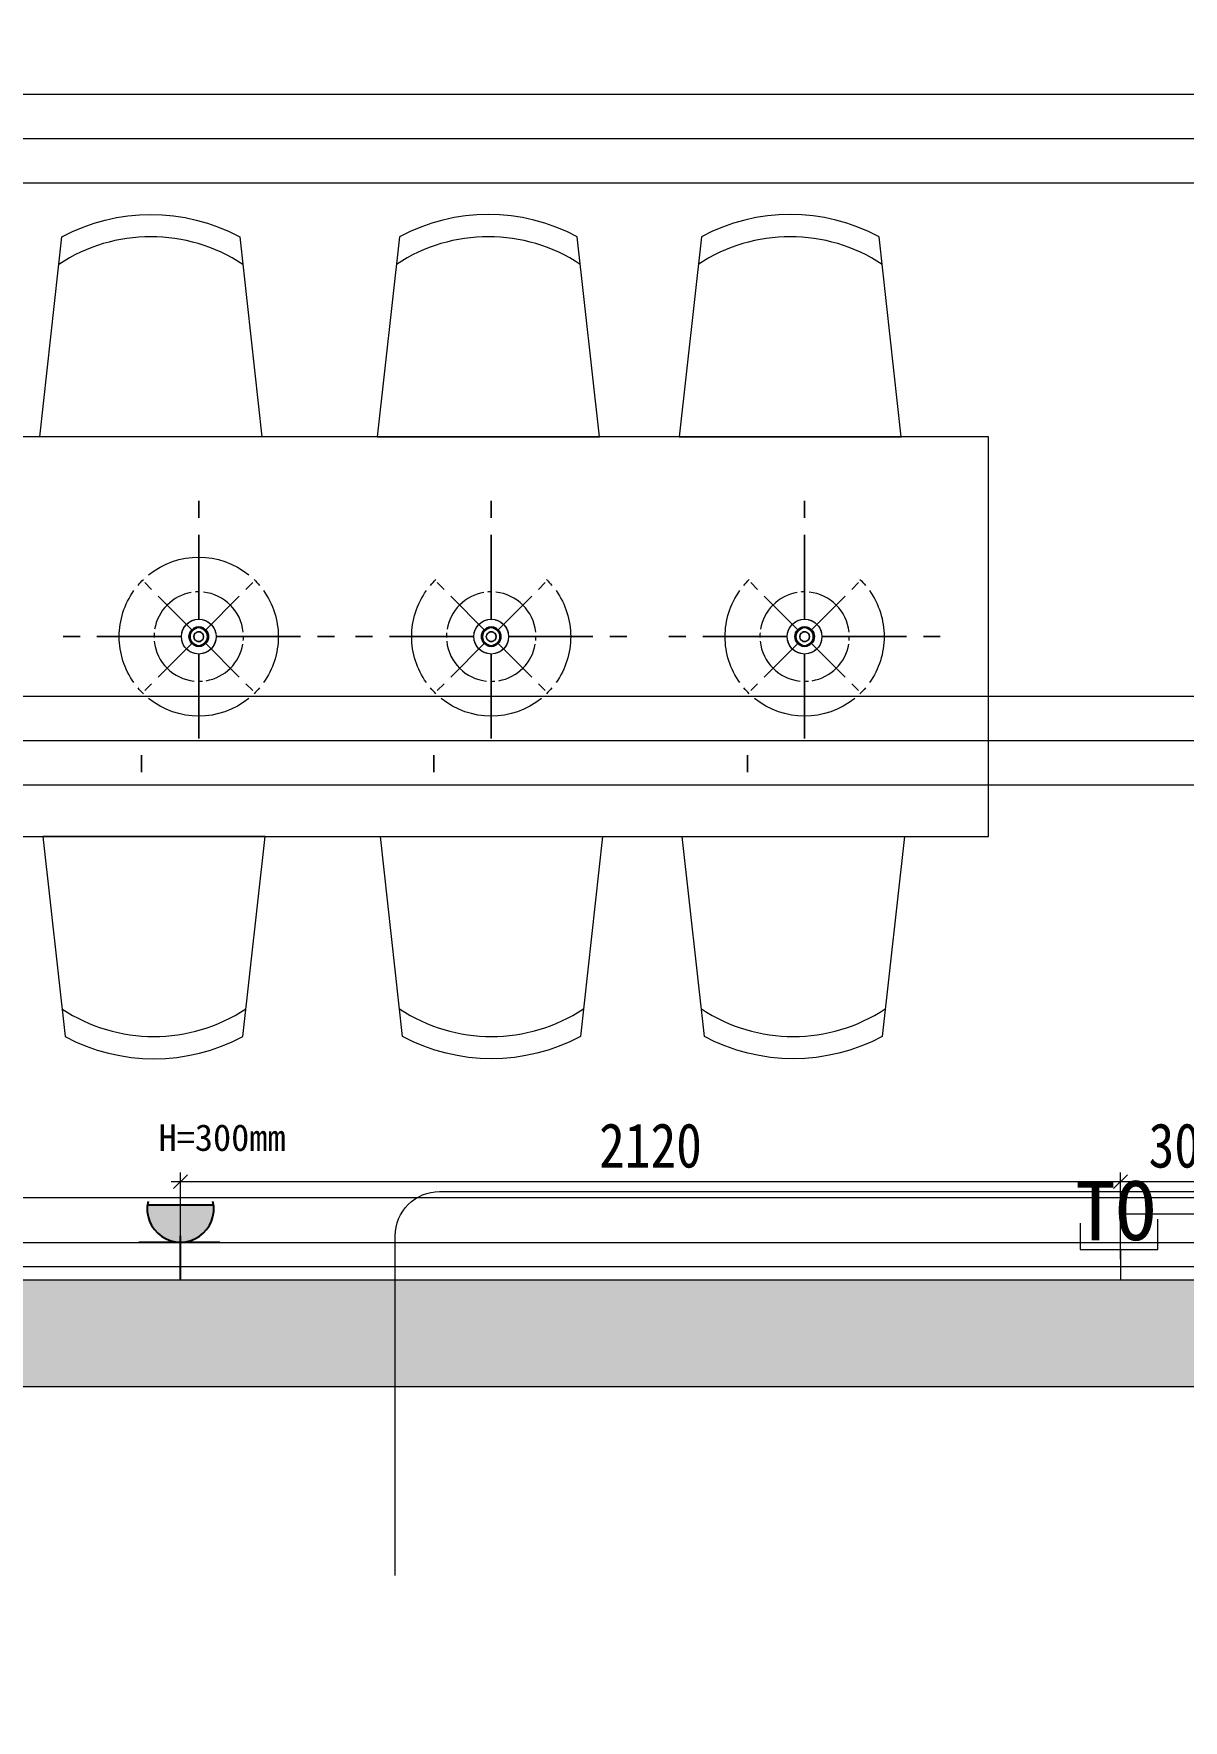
# Model space of a CAD drawing. Header units: millimetres. Extents: x -41640 to 3079702, y -5257903 to 68462.
# Drawn here: x 54077 to 56664, y 9339 to 13134 of the extents above; entities that cross this region are included whole.
import ezdxf

# ---------------------------------------------------------------- set-up
doc = ezdxf.new("R2010")
doc.units = ezdxf.units.MM
doc.header["$LTSCALE"] = 10
doc.linetypes.add('CONTINOUS', pattern=[0])
doc.layers.get('0').update_dxf_attribs({"color": 255})
doc.layers.get('Defpoints').update_dxf_attribs({"color": 255})
for name, color, linetype, lineweight in [('1弱电插座布线图', 6, 'Continuous', 30), ('1弱电插座布置图', 6, 'Continuous', 30), ('1强弱电插座尺寸', 5, 'Continuous', 0), ('1强电插座布线图', 1, 'Continuous', 30), ('1强电插座布置图', 1, 'Continuous', 30), ('1给水平面布置图', 4, 'Continuous', 13), ('E__电路__弱电插座', 6, 'Continuous', 5), ('浅线', 251, 'CONTINOUS', 0)]:
    doc.layers.add(name, color=color, linetype=linetype, lineweight=lineweight)
doc.layers.add('2323', color=4, linetype='Continuous')
doc.layers.add('LAYER2', color=8, linetype='Continuous')
doc.styles.get("Standard").update_dxf_attribs({"font": ''})
doc.styles.add('夏建东', font='', dxfattribs={"width": 0.85})
doc.styles.add('宋', font='')
doc.styles.get('Standard').set_extended_font_data('SimSun')
doc.styles.get('夏建东').set_extended_font_data('SimSun')
doc.styles.get('宋').set_extended_font_data('FangSong_GB2312')
doc.dimstyles.new('g', dxfattribs={"dimtxt": 100, "dimasz": 31, "dimexe": 21, "dimexo": 30, "dimgap": 31, "dimtad": 1, "dimtih": 1, "dimtoh": 1, "dimdec": 0, "dimrnd": 10, "dimdsep": 46, "dimtxsty": '夏建东', "dimblk": 'OBLIQUE', "dimcen": 2.5, "dimdle": 21, "dimclrd": 5, "dimclre": 5, "dimclrt": 5, "dimadec": 0, "dimazin": 0, "dimtfac": 1, "dimtdec": 0, "dimtmove": 2, "dimatfit": 3, "dimldrblk": 'DOT', "dimfxl": 300, "dimlwd": -1, "dimlwe": -1, "dimarcsym": 1})

# ---------------------------------------------------------------- blocks, each defined once
blk = doc.blocks.new('_Oblique')
at = {"color": 0, "linetype": 'ByBlock', "lineweight": -2}
blk.add_line((-0.5, -0.5), (0.5, 0.5), dxfattribs=at)
blk = doc.blocks.new('*D926')
at = {"layer": '1强弱电插座尺寸', "color": 5, "ltscale": 0.01}
for p, q in [((54407.6, 10412.3), (54407.6, 10571.9)), ((56522.6, 10428.2), (56522.6, 10571.9)), ((56543.6, 10550.9), (54386.6, 10550.9))]:
    blk.add_line(p, q, dxfattribs=at)
at = {"layer": 'Defpoints', "color": 0, "linetype": 'ByBlock', "lineweight": 30, "ltscale": 0.01}
for p in [(54407.6, 10550.9), (54407.6, 10382.3), (56522.6, 10398.2)]:
    blk.add_point(p, dxfattribs=at)
at = {"layer": '1强弱电插座尺寸', "color": 5, "linetype": 'ByBlock', "ltscale": 0.01, "xscale": 31, "yscale": 31, "zscale": 31, "rotation": 180}
blk.add_blockref('_Oblique', (54407.6, 10550.9), dxfattribs=at)
at = {"layer": '1强弱电插座尺寸', "color": 5, "linetype": 'ByBlock', "ltscale": 0.01, "xscale": 31, "yscale": 31, "zscale": 31}
blk.add_blockref('_Oblique', (56522.6, 10550.9), dxfattribs=at)
at = {"layer": '1强弱电插座尺寸', "color": 5, "linetype": 'ByBlock', "lineweight": 13, "ltscale": 0.01, "insert": (55465.1, 10631.9), "char_height": 100, "attachment_point": 5, "style": '夏建东'}
blk.add_mtext('2120', dxfattribs=at)
blk = doc.blocks.new('_Dot')
at = {"color": 0, "linetype": 'ByBlock', "lineweight": -2}
blk.add_line((-0.5, 0), (-1, 0), dxfattribs=at)
at = {"color": 0, "linetype": 'ByBlock', "const_width": 0.5}
blk.add_lwpolyline([(-0.25, 0, 1), (0.25, 0, 1)], format="xyb", close=True, dxfattribs=at)
blk = doc.blocks.new('*D929')
at = {"layer": '1强弱电插座尺寸', "color": 5, "ltscale": 0.01}
for p, q in [((56522.6, 10376.9), (56522.6, 10571.9)), ((56822.6, 10465.9), (56822.6, 10571.9)), ((56843.6, 10550.9), (56501.6, 10550.9))]:
    blk.add_line(p, q, dxfattribs=at)
at = {"layer": 'Defpoints', "color": 0, "linetype": 'ByBlock', "lineweight": 30, "ltscale": 0.01}
for p in [(56522.6, 10550.9), (56822.6, 10435.9), (56522.6, 10346.9)]:
    blk.add_point(p, dxfattribs=at)
at = {"layer": '1强弱电插座尺寸', "color": 5, "linetype": 'ByBlock', "ltscale": 0.01, "xscale": 31, "yscale": 31, "zscale": 31, "rotation": 180}
blk.add_blockref('_Oblique', (56522.6, 10550.9), dxfattribs=at)
at = {"layer": '1强弱电插座尺寸', "color": 5, "linetype": 'ByBlock', "ltscale": 0.01, "xscale": 31, "yscale": 31, "zscale": 31}
blk.add_blockref('_Oblique', (56822.6, 10550.9), dxfattribs=at)
at = {"layer": '1强弱电插座尺寸', "color": 5, "linetype": 'ByBlock', "lineweight": 13, "ltscale": 0.01, "insert": (56672.6, 10631.9), "char_height": 100, "attachment_point": 5, "style": '夏建东'}
blk.add_mtext('300', dxfattribs=at)
blk = doc.blocks.new('网线')
at = {"layer": 'E__电路__弱电插座', "color": 6, "lineweight": 9}
for p, q in [((1018450.3, 135110.6), (1018450.3, 135218.7)), ((1018175.4, 135204.4), (1018175.4, 135110.6)), ((1018175.4, 135110.6), (1018450.3, 135110.6)), ((1018318.1, 135110.8), (1018318.1, 135002.8))]:
    blk.add_line(p, q, dxfattribs=at)
at = {"layer": 'E__电路__弱电插座', "color": 6, "ltscale": 20, "insert": (1018158.2, 135353.9), "char_height": 210, "width": 159.166, "attachment_point": 1, "style": '宋'}
blk.add_mtext('{\\fSimSun|b0|i0|c134|p2;TO}', dxfattribs=at)
blk = doc.blocks.new('强电插座')
at = {"lineweight": 0}
h = blk.add_hatch(color=12, dxfattribs=at)
h.set_gradient(color1=(216, 3, 3), color2=(230, 5, 5), tint=1, name='CYLINDER')
h.paths.add_polyline_path([(88497.8, 75989.2, 1.129445), (88497.8, 75909.4)])
at = {"layer": '2323', "color": 1}
for p, q in [((88452.6, 75999.6), (88452.6, 75902)), ((88497.8, 75989.2), (88497.8, 75909.4)), ((88407.2, 75949.3), (88460.4, 75949.3))]:
    blk.add_line(p, q, dxfattribs=at)
blk.add_arc((88492.9, 75949.3), 40.2, 77.2553, 282.7447, dxfattribs=at)
at = {"layer": 'LAYER2', "color": 1, "ltscale": 20}
blk.add_line((88456.4, 75966.1), (88456.4, 75966.1), dxfattribs=at)

msp = doc.modelspace()

# ---------------------------------------------------------------- hatches: boundary and pattern name
at = {"layer": '浅线', "ltscale": 0.5}
h = msp.add_hatch(dxfattribs=at)
h.set_pattern_fill('ANSI31', color=256, scale=10, angle=135)
h.set_pattern_definition([(180, (-413964.42, -221526.447), (-5e-15, -31.75), [])])
h.paths.add_polyline_path([(52137.6, 13009.8), (52347.6, 13009.8), (52347.6, 12319.8), (52137.6, 12319.8)])
h.paths.add_polyline_path([(59837.7, 13774.8), (59957.7, 13774.8), (59957.6, 13874.8), (59837.6, 13874.8)])
edge = h.paths.add_edge_path()
edge.add_line((52397.6, 7529.8), (52347.6, 7529.8))
edge.add_line((52347.6, 7529.8), (52347.6, 10679.8))
edge.add_line((52347.6, 10679.8), (52227.6, 10679.8))
edge.add_line((52227.6, 10679.8), (52227.6, 10329.8))
h.paths.add_polyline_path([(59837.7, 13774.8), (59957.7, 13774.8), (59957.6, 13874.8), (59837.6, 13874.8)])
h = msp.add_hatch(color=256, dxfattribs=at)
h.dxf.hatch_style = 1
h.paths.add_polyline_path([(53807.6, 8313.9), (53934.9, 8313.9), (53934.9, 8313.9), (53807.6, 8313.9), (53807.6, 7731.5), (53807.6, 7529.8), (53637.6, 7529.8), (53637.6, 7289.8), (54047.6, 7289.8), (54047.6, 10089.8), (57672.6, 10089.8), (57672.6, 12089.8), (57672.6, 12384.8), (57672.6, 12454.8), (57672.6, 12734.8), (57422.6, 12734.8), (57422.6, 10359.8), (57422.6, 10329.8), (53837.6, 10329.8), (53807.6, 10329.8), (53807.6, 10129.8), (53807.6, 9661.7), (53968.3, 9661.7), (53968.3, 9299.8), (53807.6, 9299.8)])

# ---------------------------------------------------------------- linework, layer by layer
at = {"layer": '1弱电插座布线图', "lineweight": 0, "ltscale": 0.1}
for points in [[(52377.6, 15086.6), (52649.8, 15086.6, -0.414214), (52749.8, 14986.6), (52749.8, 13098.6, 0.414214), (52849.8, 12998.6), (58705.1, 12998.6, -0.414214), (58805.1, 12898.6), (58805.1, 12425.1)], [(52377.6, 14986.6), (52649.8, 14986.6), (52649.8, 12998.6, 0.414214), (52749.8, 12898.6), (58605.1, 12898.6, -0.414214), (58705.1, 12798.6), (58705.1, 12425.1)], [(52549.8, 14733.2), (52549.8, 12898.6, 0.414214), (52649.8, 12798.6), (58505.1, 12798.6, -0.414214), (58605.1, 12698.6), (58605.1, 12425.1)], [(54890.7, 9664.8), (54890.7, 10428.9, -0.414214), (54990.7, 10528.9), (56991.7, 10528.9, 0.414214), (57091.7, 10628.9), (57091.7, 12598.6, -0.414214), (57241.7, 12748.6), (58455.1, 12748.6, -0.414214), (58555.1, 12648.6), (58555.1, 12425.1)], [(56522.6, 10478.9), (57041.7, 10478.9, 0.414214), (57141.7, 10578.9), (57141.7, 12598.6, -0.414214), (57241.7, 12698.6), (58405.1, 12698.6, -0.414214), (58505.1, 12598.6), (58505.1, 12425.1)]]:
    msp.add_lwpolyline(points, format="xyb", dxfattribs=at)
at = {"layer": '1强电插座布线图', "color": 2, "lineweight": 0, "ltscale": 0.1}
msp.add_lwpolyline([(63219.3, 10372.6), (63219.3, 12840.1, 0.414214), (63119.3, 12940.1), (57295.7, 12940.1, 0.414214), (57195.7, 12840.1), (57195.7, 10614.4, -0.414214), (57095.7, 10514.4), (53603.5, 10514.4)], format="xyb", dxfattribs=at)
at = {"layer": '1强电插座布线图', "lineweight": 0, "ltscale": 0.1}
msp.add_lwpolyline([(53807.6, 9661.7), (53803.5, 9661.7, -0.414214), (53703.5, 9761.7), (53703.5, 10314.4, -0.414214), (53803.5, 10414.4), (57195.7, 10414.4, 0.414214), (57295.7, 10514.4), (57295.7, 12740.1, -0.414214), (57395.7, 12840.1), (57680.9, 12840.1, -0.414214), (57780.9, 12740.1), (57780.9, 12712.3, 0.414214), (57880.9, 12612.3), (59239.5, 12612.3)], format="xyb", dxfattribs=at)
at = {"layer": '1给水平面布置图', "color": 1, "lineweight": 0, "ltscale": 0.1}
msp.add_lwpolyline([(50013.6, 16389.5), (50013.6, 11543.6), (64745.6, 11543.6), (64745.6, 11443.6), (49905.6, 11443.6), (49905.6, 13173.6)], dxfattribs=at)
at = {"layer": '1给水平面布置图', "lineweight": 0, "ltscale": 0.1}
msp.add_lwpolyline([(50113.6, 11643.6), (63453.6, 11643.6)], dxfattribs=at)
at = {"layer": '浅线', "ltscale": 0.5}
for p, q in [((56225.3, 12227.6), (53975.3, 12227.6)), ((56225.3, 11327.6), (56225.3, 12227.6)), ((54448.6, 12082.9), (54448.6, 12044.8)), ((54448.6, 12044.8), (54448.6, 12082.9)), ((55106.7, 12082.9), (55106.7, 12044.8)), ((55106.7, 12044.8), (55106.7, 12082.9)), ((55811.9, 12082.9), (55811.9, 12044.8)), ((55811.9, 12044.8), (55811.9, 12082.9)), ((54448.6, 12006.6), (54448.6, 11816.7)), ((54448.6, 11816.7), (54448.6, 12006.6)), ((55106.7, 12006.6), (55106.7, 11816.7)), ((55106.7, 11816.7), (55106.7, 12006.6)), ((55811.9, 12006.6), (55811.9, 11816.7)), ((55811.9, 11816.7), (55811.9, 12006.6)), ((54327.2, 11899.1), (54342.4, 11883.9)), ((54342.4, 11883.9), (54327.2, 11899.1)), ((54554.9, 11883.9), (54570.1, 11899.1)), ((54570.1, 11899.1), (54554.9, 11883.9)), ((54985.3, 11899.1), (55000.5, 11883.9)), ((55000.5, 11883.9), (54985.3, 11899.1)), ((55213, 11883.9), (55228.2, 11899.1)), ((55228.2, 11899.1), (55213, 11883.9)), ((55690.5, 11899.1), (55705.6, 11883.9)), ((55705.6, 11883.9), (55690.5, 11899.1)), ((55918.2, 11883.9), (55933.3, 11899.1)), ((55933.3, 11899.1), (55918.2, 11883.9)), ((54357.5, 11868.7), (54433.1, 11793.2)), ((54433.1, 11793.2), (54357.5, 11868.7)), ((54464.2, 11793.2), (54539.7, 11868.7)), ((54539.7, 11868.7), (54464.2, 11793.2)), ((55015.6, 11868.7), (55091.2, 11793.2)), ((55091.2, 11793.2), (55015.6, 11868.7)), ((55122.3, 11793.2), (55197.8, 11868.7)), ((55197.8, 11868.7), (55122.3, 11793.2)), ((55720.8, 11868.7), (55796.3, 11793.2)), ((55796.3, 11793.2), (55720.8, 11868.7)), ((55827.5, 11793.2), (55903, 11868.7)), ((55903, 11868.7), (55827.5, 11793.2)), ((54143.3, 11777.6), (54181.5, 11777.6)), ((54181.5, 11777.6), (54143.3, 11777.6)), ((54219.6, 11777.6), (54409.5, 11777.6)), ((54409.5, 11777.6), (54219.6, 11777.6)), ((54487.8, 11777.6), (54677.6, 11777.6)), ((54677.6, 11777.6), (54487.8, 11777.6)), ((54753.9, 11777.6), (54715.8, 11777.6)), ((54715.8, 11777.6), (54753.9, 11777.6)), ((54801.4, 11777.6), (54839.6, 11777.6)), ((54839.6, 11777.6), (54801.4, 11777.6)), ((54877.7, 11777.6), (55067.6, 11777.6)), ((55067.6, 11777.6), (54877.7, 11777.6)), ((55145.9, 11777.6), (55335.7, 11777.6)), ((55335.7, 11777.6), (55145.9, 11777.6)), ((55412, 11777.6), (55373.9, 11777.6)), ((55373.9, 11777.6), (55412, 11777.6)), ((55506.6, 11777.6), (55544.8, 11777.6)), ((55544.8, 11777.6), (55506.6, 11777.6)), ((55582.9, 11777.6), (55772.8, 11777.6)), ((55772.8, 11777.6), (55582.9, 11777.6)), ((55851, 11777.6), (56040.9, 11777.6)), ((56040.9, 11777.6), (55851, 11777.6)), ((56117.2, 11777.6), (56079.1, 11777.6)), ((56079.1, 11777.6), (56117.2, 11777.6)), ((54357.5, 11686.5), (54433.1, 11762.1)), ((54433.1, 11762.1), (54357.5, 11686.5)), ((54448.6, 11738.5), (54448.6, 11548.6)), ((54448.6, 11548.6), (54448.6, 11738.5)), ((54464.2, 11762.1), (54539.7, 11686.5)), ((54539.7, 11686.5), (54464.2, 11762.1)), ((55015.6, 11686.5), (55091.2, 11762.1)), ((55091.2, 11762.1), (55015.6, 11686.5)), ((55106.7, 11738.5), (55106.7, 11548.6)), ((55106.7, 11548.6), (55106.7, 11738.5)), ((55122.3, 11762.1), (55197.8, 11686.5)), ((55197.8, 11686.5), (55122.3, 11762.1)), ((55720.8, 11686.5), (55796.3, 11762.1)), ((55796.3, 11762.1), (55720.8, 11686.5)), ((55811.9, 11738.5), (55811.9, 11548.6)), ((55811.9, 11548.6), (55811.9, 11738.5)), ((55827.5, 11762.1), (55903, 11686.5)), ((55903, 11686.5), (55827.5, 11762.1)), ((54327.2, 11656.2), (54342.4, 11671.4)), ((54342.4, 11671.4), (54327.2, 11656.2)), ((54554.9, 11671.4), (54570.1, 11656.2)), ((54570.1, 11656.2), (54554.9, 11671.4)), ((54985.3, 11656.2), (55000.5, 11671.4)), ((55000.5, 11671.4), (54985.3, 11656.2)), ((55213, 11671.4), (55228.2, 11656.2)), ((55228.2, 11656.2), (55213, 11671.4)), ((55690.5, 11656.2), (55705.6, 11671.4)), ((55705.6, 11671.4), (55690.5, 11656.2)), ((55918.2, 11671.4), (55933.3, 11656.2)), ((55933.3, 11656.2), (55918.2, 11671.4)), ((54319.8, 11510.5), (54319.8, 11472.3)), ((54319.8, 11472.3), (54319.8, 11510.5)), ((54977.9, 11510.5), (54977.9, 11472.3)), ((54977.9, 11472.3), (54977.9, 11510.5)), ((55683.1, 11510.5), (55683.1, 11472.3)), ((55683.1, 11472.3), (55683.1, 11510.5)), ((53975.3, 11327.6), (56225.3, 11327.6)), ((53455.9, 10359.8), (57422.6, 10359.8)), ((53807.6, 10329.8), (57422.6, 10329.8)), ((54047.6, 10089.8), (57672.6, 10089.8))]:
    msp.add_line(p, q, dxfattribs=at)
for points in [[(54540.7, 12677.6), (54590.7, 12227.6), (54090.7, 12227.6), (54140.7, 12677.6, -0.25)], [(54900.3, 12677.6), (54850.3, 12227.6), (55350.3, 12227.6), (55300.3, 12677.6, 0.25)], [(55579.5, 12677.6), (55529.5, 12227.6), (56029.5, 12227.6), (55979.5, 12677.6, 0.25)], [(54547.7, 10877.6), (54597.7, 11327.6), (54097.7, 11327.6), (54147.7, 10877.6, 0.25)], [(54907.3, 10877.6), (54857.3, 11327.6), (55357.3, 11327.6), (55307.3, 10877.6, -0.25)], [(55586.5, 10877.6), (55536.5, 11327.6), (56036.5, 11327.6), (55986.5, 10877.6, -0.25)]]:
    msp.add_lwpolyline(points, format="xyb", close=True, dxfattribs=at)
for centre, start, end in [((54340.7, 12302.6), 56.5109, 123.4891), ((55100.3, 12302.6), 56.5109, 123.4891), ((55779.5, 12302.6), 56.5109, 123.4891), ((54347.7, 11252.6), 236.5109, 303.4891), ((55107.3, 11252.6), 236.5109, 303.4891), ((55786.5, 11252.6), 236.5109, 303.4891)]:
    msp.add_arc(centre, 375, start, end, dxfattribs=at)
at = {"layer": '浅线', "ltscale": 0.5, "extrusion": (0, 0, -1)}
for centre, major_axis, start_param, end_param in [((54448.6, 11777.6), (-178.9, 0), 0.888621, 2.252972), ((54448.6, 11777.6), (-178.9, 0.6), -0.003333, 0.613772), ((54448.6, 11777.6), (174.6, 39), 4.06277, 4.162216), ((54448.6, 11777.6), (174.6, 39), 4.06277, 4.162216), ((54448.6, 11777.6), (-174.6, 39), 2.120969, 2.220415), ((54448.6, 11777.6), (-174.6, 39), 2.120969, 2.220415), ((54448.6, 11777.6), (178.9, 0.6), -0.613772, 0.003333), ((55106.7, 11777.6), (-178.9, 0.6), -0.003333, 0.613772), ((55106.7, 11777.6), (174.6, 39), 4.06277, 4.162216), ((55106.7, 11777.6), (174.6, 39), 4.06277, 4.162216), ((55106.7, 11777.6), (-174.6, 39), 2.120969, 2.220415), ((55106.7, 11777.6), (-174.6, 39), 2.120969, 2.220415), ((55106.7, 11777.6), (178.9, 0.6), -0.613772, 0.003333), ((55811.9, 11777.6), (-178.9, 0.6), -0.003333, 0.613772), ((55811.9, 11777.6), (174.6, 39), 4.06277, 4.162216), ((55811.9, 11777.6), (174.6, 39), 4.06277, 4.162216), ((55811.9, 11777.6), (-174.6, 39), 2.120969, 2.220415), ((55811.9, 11777.6), (-174.6, 39), 2.120969, 2.220415), ((55811.9, 11777.6), (178.9, 0.6), -0.613772, 0.003333), ((54448.6, 11777.6), (39.1, 0), 0.000513, 6.283698), ((54448.6, 11777.6), (39.1, 0.5), 3.385592, 4.494095), ((54448.6, 11777.6), (-39.1, 0.5), 1.78909, 2.897593), ((55106.7, 11777.6), (39.1, 0), 0.000513, 6.283698), ((55106.7, 11777.6), (39.1, 0.5), 3.385592, 4.494095), ((55106.7, 11777.6), (-39.1, 0.5), 1.78909, 2.897593), ((55811.9, 11777.6), (39.1, 0), 0.000513, 6.283698), ((55811.9, 11777.6), (39.1, 0.5), 3.385592, 4.494095), ((55811.9, 11777.6), (-39.1, 0.5), 1.78909, 2.897593), ((54448.6, 11777.6), (178.9, 0.6), 2.52782, 3.144925), ((54448.6, 11777.6), (-39.1, 0.5), -1.352502, -0.243999), ((54448.6, 11777.6), (-19.6, 0.2), 3.131185, 9.41437), ((54448.6, 11777.6), (19.6, 0.2), 3.382419, 4.490922), ((54448.6, 11777.6), (-19.6, 0.2), -1.349329, -0.240826), ((54448.6, 11777.6), (-19.6, 0.2), 1.792263, 2.900766), ((54448.6, 11777.6), (19.6, 0.2), 0.240826, 1.349329), ((54448.6, 11777.6), (39.1, 0.5), 0.243999, 1.352502), ((54448.6, 11777.6), (-178.9, 0.6), 3.13826, 3.755365), ((55106.7, 11777.6), (178.9, 0.6), 2.52782, 3.144925), ((55106.7, 11777.6), (-39.1, 0.5), -1.352502, -0.243999), ((55106.7, 11777.6), (-19.6, 0.2), 3.131185, 9.41437), ((55106.7, 11777.6), (19.6, 0.2), 3.382419, 4.490922), ((55106.7, 11777.6), (-19.6, 0.2), -1.349329, -0.240826), ((55106.7, 11777.6), (-19.6, 0.2), 1.792263, 2.900766), ((55106.7, 11777.6), (19.6, 0.2), 0.240826, 1.349329), ((55106.7, 11777.6), (39.1, 0.5), 0.243999, 1.352502), ((55106.7, 11777.6), (-178.9, 0.6), 3.13826, 3.755365), ((55811.9, 11777.6), (178.9, 0.6), 2.52782, 3.144925), ((55811.9, 11777.6), (-39.1, 0.5), -1.352502, -0.243999), ((55811.9, 11777.6), (-19.6, 0.2), 3.131185, 9.41437), ((55811.9, 11777.6), (19.6, 0.2), 3.382419, 4.490922), ((55811.9, 11777.6), (-19.6, 0.2), -1.349329, -0.240826), ((55811.9, 11777.6), (-19.6, 0.2), 1.792263, 2.900766), ((55811.9, 11777.6), (19.6, 0.2), 0.240826, 1.349329), ((55811.9, 11777.6), (39.1, 0.5), 0.243999, 1.352502), ((55811.9, 11777.6), (-178.9, 0.6), 3.13826, 3.755365), ((54448.6, 11777.6), (-174.6, 39), -1.020623, -0.921177), ((54448.6, 11777.6), (-174.6, 39), -1.020623, -0.921177), ((54448.6, 11777.6), (174.6, 39), 0.921177, 1.020623), ((54448.6, 11777.6), (174.6, 39), 0.921177, 1.020623), ((55106.7, 11777.6), (-174.6, 39), -1.020623, -0.921177), ((55106.7, 11777.6), (-174.6, 39), -1.020623, -0.921177), ((55106.7, 11777.6), (174.6, 39), 0.921177, 1.020623), ((55106.7, 11777.6), (174.6, 39), 0.921177, 1.020623), ((55811.9, 11777.6), (-174.6, 39), -1.020623, -0.921177), ((55811.9, 11777.6), (-174.6, 39), -1.020623, -0.921177), ((55811.9, 11777.6), (174.6, 39), 0.921177, 1.020623), ((55811.9, 11777.6), (174.6, 39), 0.921177, 1.020623), ((54448.6, 11777.6), (-178.9, 0), 4.030214, 5.394564), ((55106.7, 11777.6), (-178.9, 0), 4.030214, 5.394564), ((55811.9, 11777.6), (-178.9, 0), 4.030214, 5.394564)]:
    msp.add_ellipse(centre, major_axis=major_axis, ratio=1, start_param=start_param, end_param=end_param, dxfattribs=at)
at = {"layer": '浅线', "ltscale": 0.5}
for centre, major_axis, start_param, end_param in [((54448.6, 11777.6), (-72.2, 70.1), -0.014456, 0.602649), ((54448.6, 11777.6), (-70.5, 71.7), -0.608759, 0.008346), ((54448.6, 11777.6), (-72.9, 69.4), -0.825662, -0.726216), ((54448.6, 11777.6), (-72.9, 69.4), -0.825662, -0.726216), ((54448.6, 11777.6), (-71.3, 71), 4.028499, 5.392849), ((55106.7, 11777.6), (-72.2, 70.1), -0.014456, 0.602649), ((55106.7, 11777.6), (-70.5, 71.7), -0.608759, 0.008346), ((55106.7, 11777.6), (-72.9, 69.4), -0.825662, -0.726216), ((55106.7, 11777.6), (-72.9, 69.4), -0.825662, -0.726216), ((55106.7, 11777.6), (-71.3, 71), 4.028499, 5.392849), ((55811.9, 11777.6), (-72.2, 70.1), -0.014456, 0.602649), ((55811.9, 11777.6), (-70.5, 71.7), -0.608759, 0.008346), ((55811.9, 11777.6), (-72.9, 69.4), -0.825662, -0.726216), ((55811.9, 11777.6), (-72.9, 69.4), -0.825662, -0.726216), ((55811.9, 11777.6), (-71.3, 71), 4.028499, 5.392849), ((54448.6, 11777.6), (-85.7, 52.7), 0.467757, 0.567203), ((54448.6, 11777.6), (-85.7, 52.7), 0.467757, 0.567203), ((54448.6, 11777.6), (-71.3, 71), 0.886906, 2.251257), ((54448.6, 11777.6), (-16, 15.1), 3.109878, 9.393063), ((54448.6, 11777.6), (-16, 15.1), 0.2, 1.308503), ((54448.6, 11777.6), (-7.42, 8.12), 3.186593, 9.469778), ((54448.6, 11777.6), (-15.5, 15.6), -1.336602, -0.228099), ((54448.6, 11777.6), (-7.57, 7.99), 0.25847, 1.366973), ((54448.6, 11777.6), (-8.05, 7.5), -1.374959, -0.266456), ((54448.6, 11777.6), (-8.05, 7.5), 1.766633, 2.875136), ((54448.6, 11777.6), (-7.57, 7.99), 3.400063, 4.508566), ((54448.6, 11777.6), (-16, 15.1), 3.341592, 4.450095), ((54448.6, 11777.6), (-85.7, 52.7), 3.609349, 3.708795), ((54448.6, 11777.6), (-85.7, 52.7), 3.609349, 3.708795), ((55106.7, 11777.6), (-85.7, 52.7), 0.467757, 0.567203), ((55106.7, 11777.6), (-85.7, 52.7), 0.467757, 0.567203), ((55106.7, 11777.6), (-71.3, 71), 0.886906, 2.251257), ((55106.7, 11777.6), (-16, 15.1), 3.109878, 9.393063), ((55106.7, 11777.6), (-16, 15.1), 0.2, 1.308503), ((55106.7, 11777.6), (-7.42, 8.12), 3.186593, 9.469778), ((55106.7, 11777.6), (-15.5, 15.6), -1.336602, -0.228099), ((55106.7, 11777.6), (-7.57, 7.99), 0.25847, 1.366973), ((55106.7, 11777.6), (-8.05, 7.5), -1.374959, -0.266456), ((55106.7, 11777.6), (-8.05, 7.5), 1.766633, 2.875136), ((55106.7, 11777.6), (-7.57, 7.99), 3.400063, 4.508566), ((55106.7, 11777.6), (-16, 15.1), 3.341592, 4.450095), ((55106.7, 11777.6), (-85.7, 52.7), 3.609349, 3.708795), ((55106.7, 11777.6), (-85.7, 52.7), 3.609349, 3.708795), ((55811.9, 11777.6), (-85.7, 52.7), 0.467757, 0.567203), ((55811.9, 11777.6), (-85.7, 52.7), 0.467757, 0.567203), ((55811.9, 11777.6), (-71.3, 71), 0.886906, 2.251257), ((55811.9, 11777.6), (-16, 15.1), 3.109878, 9.393063), ((55811.9, 11777.6), (-16, 15.1), 0.2, 1.308503), ((55811.9, 11777.6), (-7.42, 8.12), 3.186593, 9.469778), ((55811.9, 11777.6), (-15.5, 15.6), -1.336602, -0.228099), ((55811.9, 11777.6), (-7.57, 7.99), 0.25847, 1.366973), ((55811.9, 11777.6), (-8.05, 7.5), -1.374959, -0.266456), ((55811.9, 11777.6), (-8.05, 7.5), 1.766633, 2.875136), ((55811.9, 11777.6), (-7.57, 7.99), 3.400063, 4.508566), ((55811.9, 11777.6), (-16, 15.1), 3.341592, 4.450095), ((55811.9, 11777.6), (-85.7, 52.7), 3.609349, 3.708795), ((55811.9, 11777.6), (-85.7, 52.7), 3.609349, 3.708795), ((54448.6, 11777.6), (-15.5, 15.6), 1.804991, 2.913494), ((54448.6, 11777.6), (-72.2, 70.1), 3.127137, 3.744242), ((55106.7, 11777.6), (-15.5, 15.6), 1.804991, 2.913494), ((55106.7, 11777.6), (-72.2, 70.1), 3.127137, 3.744242), ((55811.9, 11777.6), (-15.5, 15.6), 1.804991, 2.913494), ((55811.9, 11777.6), (-72.2, 70.1), 3.127137, 3.744242), ((54448.6, 11777.6), (-70.5, 71.7), 2.532833, 3.149938), ((55106.7, 11777.6), (-70.5, 71.7), 2.532833, 3.149938), ((55811.9, 11777.6), (-70.5, 71.7), 2.532833, 3.149938), ((54448.6, 11777.6), (-72.9, 69.4), 2.315931, 2.415377), ((54448.6, 11777.6), (-72.9, 69.4), 2.315931, 2.415377), ((55106.7, 11777.6), (-72.9, 69.4), 2.315931, 2.415377), ((55106.7, 11777.6), (-72.9, 69.4), 2.315931, 2.415377), ((55811.9, 11777.6), (-72.9, 69.4), 2.315931, 2.415377), ((55811.9, 11777.6), (-72.9, 69.4), 2.315931, 2.415377)]:
    msp.add_ellipse(centre, major_axis=major_axis, ratio=1, start_param=start_param, end_param=end_param, dxfattribs=at)

# ---------------------------------------------------------------- block references
at = {"layer": '1弱电插座布置图', "color": 6, "linetype": 'ByBlock', "lineweight": 9, "xscale": 0.6338745938264765, "yscale": 0.6338745938264765, "zscale": 0.6338745938241482}
msp.add_blockref('网线', (-588963.4, -75245.1), dxfattribs=at)
at = {"layer": '1强电插座布置图', "color": 1, "linetype": 'ByBlock', "lineweight": 9, "xscale": 1.864028126758058, "yscale": 1.864028126758058, "zscale": 1.864028126746416, "rotation": 90}
msp.add_blockref('强电插座', (195979.2, -154463.6), dxfattribs=at)

# ---------------------------------------------------------------- texts
at = {"layer": '1强弱电插座尺寸', "color": 1, "linetype": 'ByBlock', "lineweight": 9, "insert": (54644, 10619.2), "char_height": 60, "width": 325.854, "attachment_point": 9, "rotation": 360}
msp.add_mtext('H=300mm', dxfattribs=at)

# ---------------------------------------------------------------- dimensions: what is measured, and where the dimension line sits
at = {"layer": '1强弱电插座尺寸', "color": 4, "linetype": 'ByBlock', "lineweight": 13, "ltscale": 0.01}
for base, p1, p2, picture, middle in [((54407.6, 10550.9), (56522.6, 10398.2), (54407.6, 10382.3), '*D926', (55465.1, 10631.9)), ((56522.6, 10550.9), (56822.6, 10435.9), (56522.6, 10346.9), '*D929', (56672.6, 10631.9))]:
    dim = msp.add_linear_dim(base=base, p1=p1, p2=p2, dimstyle='g', dxfattribs=at)
    dim.commit()
    dim.dimension.update_dxf_attribs({"geometry": picture, "text_midpoint": middle})

doc.saveas('drawing.dxf')
